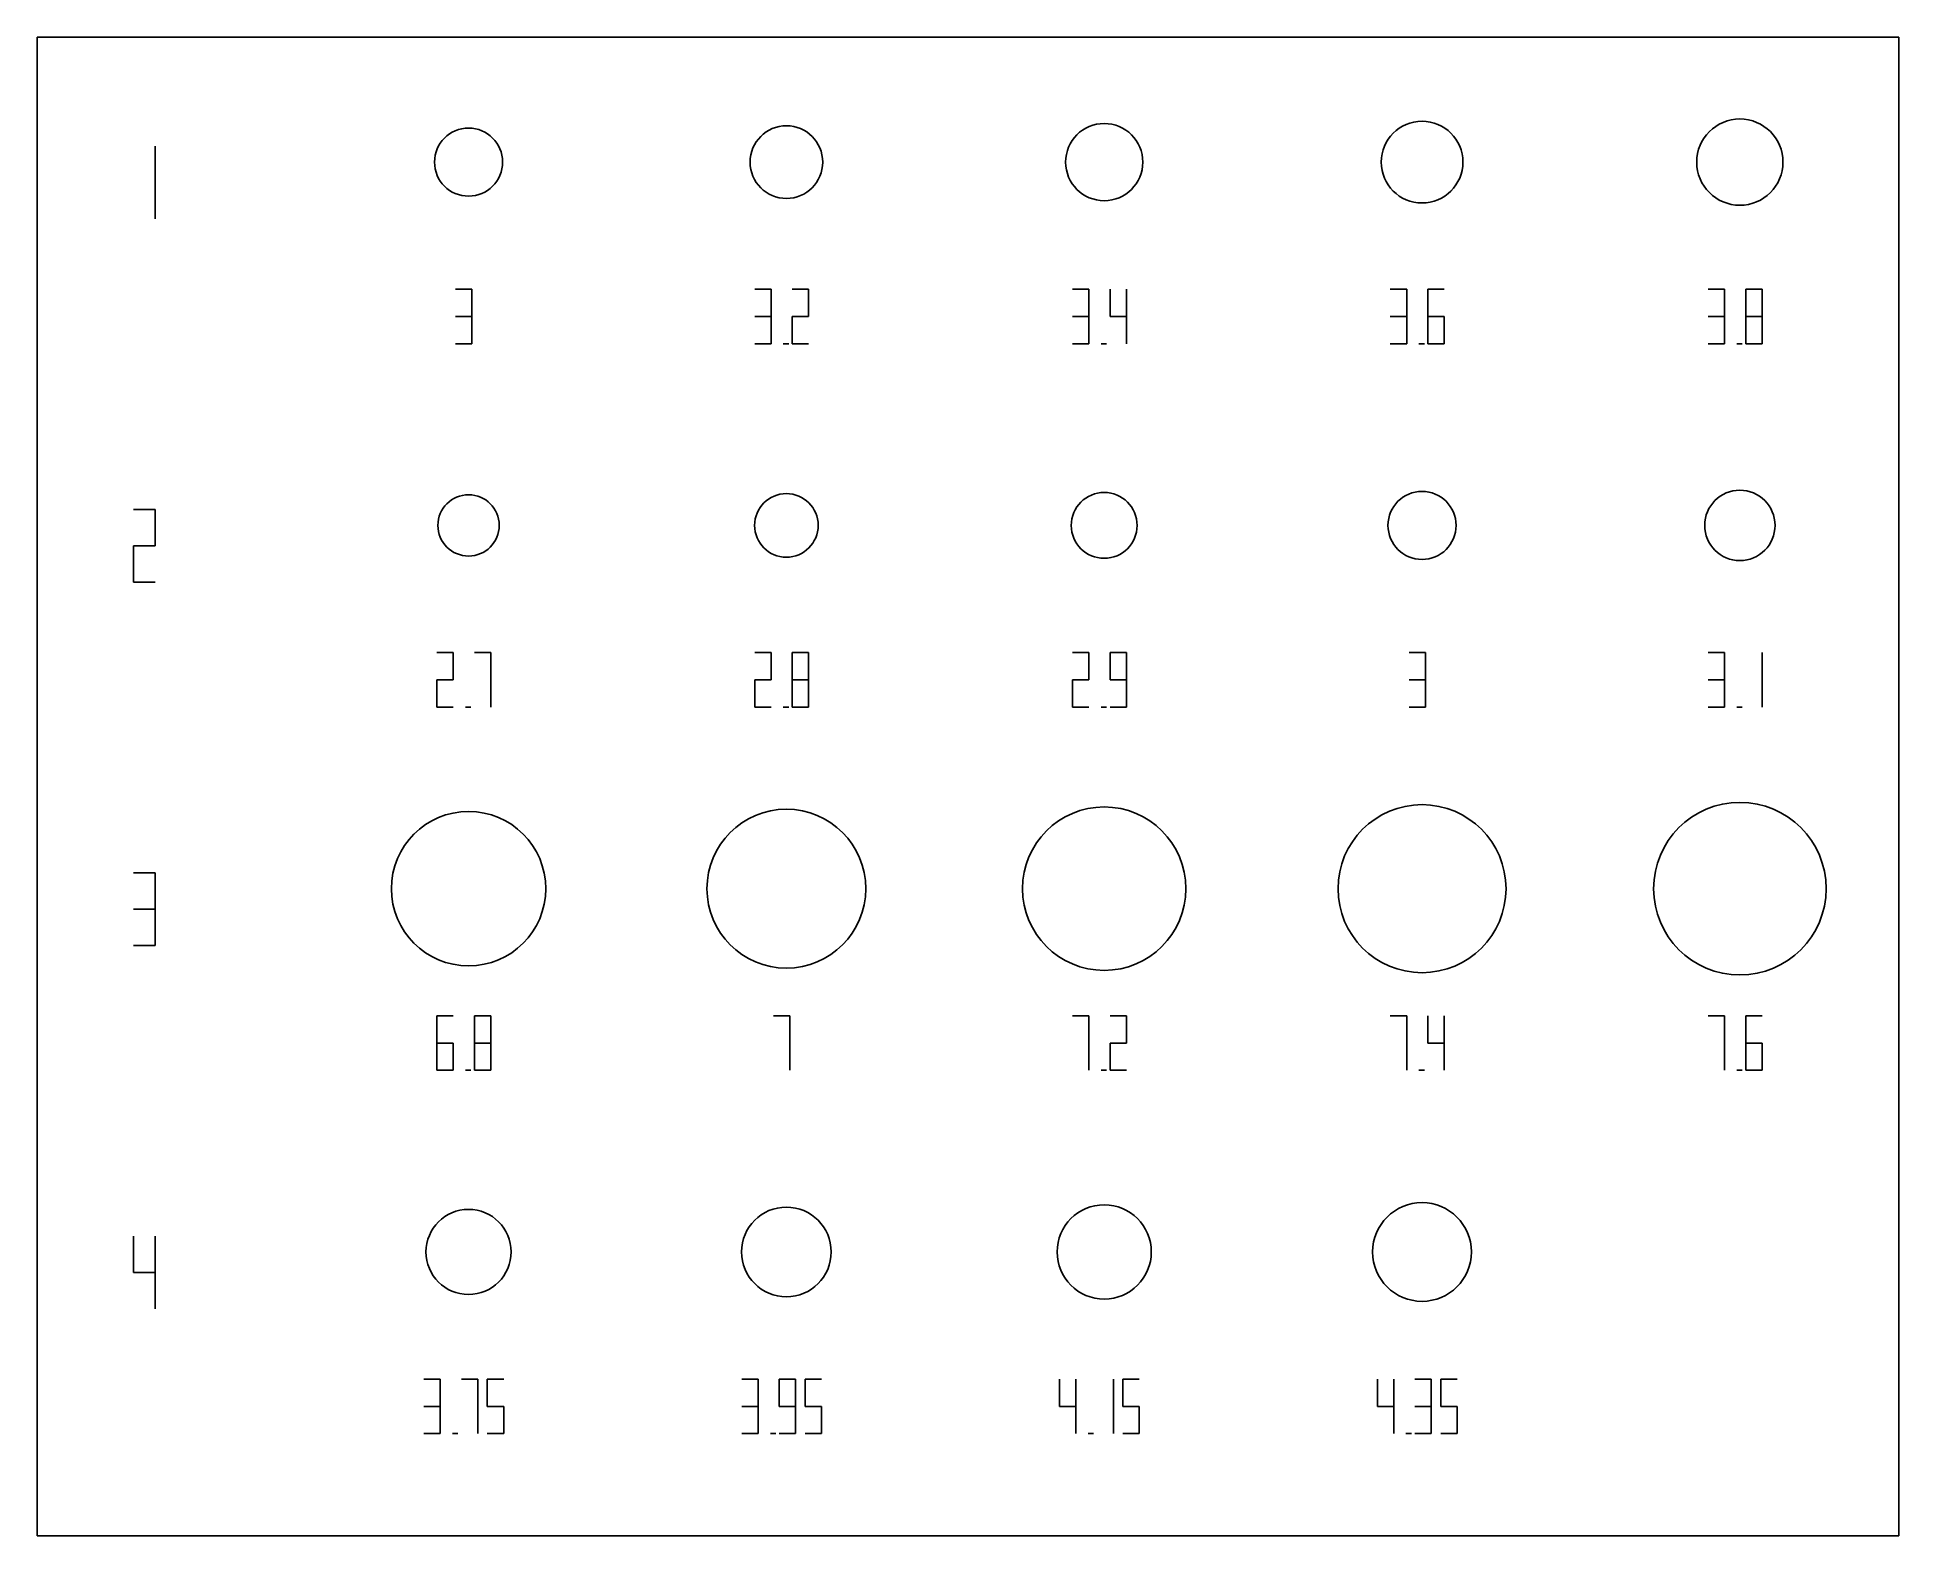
# Model space of a CAD drawing. Extents: x 0 to 82, y 0 to 66.
import ezdxf

# ---------------------------------------------------------------- set-up
doc = ezdxf.new("R2010")
doc.units = 0
doc.layers.add('CUT', color=1, linetype='CONTINUOUS')
doc.layers.add('SCORE', color=5, linetype='CONTINUOUS')

msp = doc.modelspace()

# ---------------------------------------------------------------- linework, layer by layer
at = {"layer": 'CUT'}
for p, q in [((82, 66), (0, 66)), ((0, 66), (0, 0)), ((82, 0), (82, 66)), ((0, 0), (82, 0))]:
    msp.add_line(p, q, dxfattribs=at)
for centre, radius in [((75, 60.5), 1.9), ((19, 60.5), 1.5), ((33, 60.5), 1.6), ((47, 60.5), 1.7), ((61, 60.5), 1.8), ((47, 44.5), 1.45), ((61, 44.5), 1.5), ((75, 44.5), 1.55), ((19, 44.5), 1.35), ((33, 44.5), 1.4), ((33, 28.5), 3.5), ((47, 28.5), 3.6), ((61, 28.5), 3.7), ((75, 28.5), 3.8), ((19, 28.5), 3.4), ((19, 12.5), 1.875), ((33, 12.5), 1.975), ((47, 12.5), 2.075), ((61, 12.5), 2.175)]:
    msp.add_circle(centre, radius, dxfattribs=at)
at = {"layer": 'SCORE'}
for p, q in [((5.2, 61.2), (5.2, 59.6)), ((5.2, 59.6), (5.2, 58)), ((18.43, 54.9), (19.15, 54.9)), ((19.15, 54.9), (19.15, 53.7)), ((31.6035, 54.9), (32.3235, 54.9)), ((32.3235, 54.9), (32.3235, 53.7)), ((33.2565, 54.9), (33.9765, 54.9)), ((33.9765, 54.9), (33.9765, 53.7)), ((45.6035, 54.9), (46.3235, 54.9)), ((46.3235, 54.9), (46.3235, 53.7)), ((47.2565, 53.7), (47.2565, 54.9)), ((47.9765, 54.9), (47.9765, 53.7)), ((59.6035, 54.9), (60.3235, 54.9)), ((60.3235, 54.9), (60.3235, 53.7)), ((61.2565, 54.9), (61.9765, 54.9)), ((61.2565, 53.7), (61.2565, 54.9)), ((73.6035, 54.9), (74.3235, 54.9)), ((74.3235, 54.9), (74.3235, 53.7)), ((75.2565, 54.9), (75.9765, 54.9)), ((75.2565, 53.7), (75.2565, 54.9)), ((75.9765, 54.9), (75.9765, 53.7)), ((18.43, 53.7), (19.15, 53.7)), ((19.15, 53.7), (19.15, 52.5)), ((31.6035, 53.7), (32.3235, 53.7)), ((32.3235, 53.7), (32.3235, 52.5)), ((33.2565, 53.7), (33.9765, 53.7)), ((33.2565, 52.5), (33.2565, 53.7)), ((45.6035, 53.7), (46.3235, 53.7)), ((46.3235, 53.7), (46.3235, 52.5)), ((47.2565, 53.7), (47.9765, 53.7)), ((47.9765, 53.7), (47.9765, 52.5)), ((59.6035, 53.7), (60.3235, 53.7)), ((60.3235, 53.7), (60.3235, 52.5)), ((61.2565, 53.7), (61.9765, 53.7)), ((61.2565, 52.5), (61.2565, 53.7)), ((61.9765, 53.7), (61.9765, 52.5)), ((73.6035, 53.7), (74.3235, 53.7)), ((74.3235, 53.7), (74.3235, 52.5)), ((75.2565, 52.5), (75.2565, 53.7)), ((75.2565, 53.7), (75.9765, 53.7)), ((75.9765, 53.7), (75.9765, 52.5)), ((18.43, 52.5), (19.15, 52.5)), ((31.6035, 52.5), (32.3235, 52.5)), ((32.8635, 52.5), (33.1035, 52.5)), ((33.2565, 52.5), (33.9765, 52.5)), ((45.6035, 52.5), (46.3235, 52.5)), ((46.8635, 52.5), (47.1035, 52.5)), ((59.6035, 52.5), (60.3235, 52.5)), ((60.8635, 52.5), (61.1035, 52.5)), ((61.2565, 52.5), (61.9765, 52.5)), ((73.6035, 52.5), (74.3235, 52.5)), ((74.8635, 52.5), (75.1035, 52.5)), ((75.2565, 52.5), (75.9765, 52.5)), ((4.24, 45.2), (5.2, 45.2)), ((5.2, 45.2), (5.2, 43.6)), ((4.24, 43.6), (5.2, 43.6)), ((4.24, 42), (4.24, 43.6)), ((4.24, 42), (5.2, 42)), ((17.6035, 38.9), (18.3235, 38.9)), ((18.3235, 38.9), (18.3235, 37.7)), ((19.2565, 38.9), (19.9765, 38.9)), ((19.9765, 38.9), (19.9765, 37.7)), ((31.6035, 38.9), (32.3235, 38.9)), ((32.3235, 38.9), (32.3235, 37.7)), ((33.2565, 38.9), (33.9765, 38.9)), ((33.2565, 37.7), (33.2565, 38.9)), ((33.9765, 38.9), (33.9765, 37.7)), ((45.6035, 38.9), (46.3235, 38.9)), ((46.3235, 38.9), (46.3235, 37.7)), ((47.2565, 38.9), (47.9765, 38.9)), ((47.2565, 37.7), (47.2565, 38.9)), ((47.9765, 38.9), (47.9765, 37.7)), ((60.43, 38.9), (61.15, 38.9)), ((61.15, 38.9), (61.15, 37.7)), ((73.6035, 38.9), (74.3235, 38.9)), ((74.3235, 38.9), (74.3235, 37.7)), ((75.9765, 38.9), (75.9765, 37.7)), ((17.6035, 37.7), (18.3235, 37.7)), ((17.6035, 36.5), (17.6035, 37.7)), ((19.9765, 37.7), (19.9765, 36.5)), ((31.6035, 37.7), (32.3235, 37.7)), ((31.6035, 36.5), (31.6035, 37.7)), ((33.2565, 36.5), (33.2565, 37.7)), ((33.2565, 37.7), (33.9765, 37.7)), ((33.9765, 37.7), (33.9765, 36.5)), ((45.6035, 37.7), (46.3235, 37.7)), ((45.6035, 36.5), (45.6035, 37.7)), ((47.2565, 37.7), (47.9765, 37.7)), ((47.9765, 37.7), (47.9765, 36.5)), ((60.43, 37.7), (61.15, 37.7)), ((61.15, 37.7), (61.15, 36.5)), ((73.6035, 37.7), (74.3235, 37.7)), ((74.3235, 37.7), (74.3235, 36.5)), ((75.9765, 37.7), (75.9765, 36.5)), ((17.6035, 36.5), (18.3235, 36.5)), ((18.8635, 36.5), (19.1035, 36.5)), ((31.6035, 36.5), (32.3235, 36.5)), ((32.8635, 36.5), (33.1035, 36.5)), ((33.2565, 36.5), (33.9765, 36.5)), ((45.6035, 36.5), (46.3235, 36.5)), ((46.8635, 36.5), (47.1035, 36.5)), ((47.2565, 36.5), (47.9765, 36.5)), ((60.43, 36.5), (61.15, 36.5)), ((73.6035, 36.5), (74.3235, 36.5)), ((74.8635, 36.5), (75.1035, 36.5)), ((4.24, 29.2), (5.2, 29.2)), ((5.2, 29.2), (5.2, 27.6)), ((4.24, 27.6), (5.2, 27.6)), ((5.2, 27.6), (5.2, 26)), ((4.24, 26), (5.2, 26)), ((17.6035, 22.9), (18.3235, 22.9)), ((17.6035, 21.7), (17.6035, 22.9)), ((19.2565, 22.9), (19.9765, 22.9)), ((19.2565, 21.7), (19.2565, 22.9)), ((19.9765, 22.9), (19.9765, 21.7)), ((32.43, 22.9), (33.15, 22.9)), ((33.15, 22.9), (33.15, 21.7)), ((45.6035, 22.9), (46.3235, 22.9)), ((46.3235, 22.9), (46.3235, 21.7)), ((47.2565, 22.9), (47.9765, 22.9)), ((47.9765, 22.9), (47.9765, 21.7)), ((59.6035, 22.9), (60.3235, 22.9)), ((60.3235, 22.9), (60.3235, 21.7)), ((61.2565, 21.7), (61.2565, 22.9)), ((61.9765, 22.9), (61.9765, 21.7)), ((73.6035, 22.9), (74.3235, 22.9)), ((74.3235, 22.9), (74.3235, 21.7)), ((75.2565, 22.9), (75.9765, 22.9)), ((75.2565, 21.7), (75.2565, 22.9)), ((17.6035, 21.7), (18.3235, 21.7)), ((17.6035, 20.5), (17.6035, 21.7)), ((18.3235, 21.7), (18.3235, 20.5)), ((19.2565, 20.5), (19.2565, 21.7)), ((19.2565, 21.7), (19.9765, 21.7)), ((19.9765, 21.7), (19.9765, 20.5)), ((33.15, 21.7), (33.15, 20.5)), ((46.3235, 21.7), (46.3235, 20.5)), ((47.2565, 21.7), (47.9765, 21.7)), ((47.2565, 20.5), (47.2565, 21.7)), ((60.3235, 21.7), (60.3235, 20.5)), ((61.2565, 21.7), (61.9765, 21.7)), ((61.9765, 21.7), (61.9765, 20.5)), ((74.3235, 21.7), (74.3235, 20.5)), ((75.2565, 21.7), (75.9765, 21.7)), ((75.2565, 20.5), (75.2565, 21.7)), ((75.9765, 21.7), (75.9765, 20.5)), ((17.6035, 20.5), (18.3235, 20.5)), ((18.8635, 20.5), (19.1035, 20.5)), ((19.2565, 20.5), (19.9765, 20.5)), ((46.8635, 20.5), (47.1035, 20.5)), ((47.2565, 20.5), (47.9765, 20.5)), ((60.8635, 20.5), (61.1035, 20.5)), ((74.8635, 20.5), (75.1035, 20.5)), ((75.2565, 20.5), (75.9765, 20.5)), ((4.24, 11.6), (4.24, 13.2)), ((5.2, 13.2), (5.2, 11.6)), ((4.24, 11.6), (5.2, 11.6)), ((5.2, 11.6), (5.2, 10)), ((17.0335, 6.9), (17.7535, 6.9)), ((17.7535, 6.9), (17.7535, 5.7)), ((18.6865, 6.9), (19.4065, 6.9)), ((19.4065, 6.9), (19.4065, 5.7)), ((19.8265, 6.9), (20.5465, 6.9)), ((19.8265, 5.7), (19.8265, 6.9)), ((31.0335, 6.9), (31.7535, 6.9)), ((31.7535, 6.9), (31.7535, 5.7)), ((32.6865, 6.9), (33.4065, 6.9)), ((32.6865, 5.7), (32.6865, 6.9)), ((33.4065, 6.9), (33.4065, 5.7)), ((33.8265, 6.9), (34.5465, 6.9)), ((33.8265, 5.7), (33.8265, 6.9)), ((45.0335, 5.7), (45.0335, 6.9)), ((45.7535, 6.9), (45.7535, 5.7)), ((47.4065, 6.9), (47.4065, 5.7)), ((47.8265, 6.9), (48.5465, 6.9)), ((47.8265, 5.7), (47.8265, 6.9)), ((59.0335, 5.7), (59.0335, 6.9)), ((59.7535, 6.9), (59.7535, 5.7)), ((60.6865, 6.9), (61.4065, 6.9)), ((61.4065, 6.9), (61.4065, 5.7)), ((61.8265, 6.9), (62.5465, 6.9)), ((61.8265, 5.7), (61.8265, 6.9)), ((17.0335, 5.7), (17.7535, 5.7)), ((17.7535, 5.7), (17.7535, 4.5)), ((19.4065, 5.7), (19.4065, 4.5)), ((19.8265, 5.7), (20.5465, 5.7)), ((20.5465, 5.7), (20.5465, 4.5)), ((31.0335, 5.7), (31.7535, 5.7)), ((31.7535, 5.7), (31.7535, 4.5)), ((32.6865, 5.7), (33.4065, 5.7)), ((33.4065, 5.7), (33.4065, 4.5)), ((33.8265, 5.7), (34.5465, 5.7)), ((34.5465, 5.7), (34.5465, 4.5)), ((45.0335, 5.7), (45.7535, 5.7)), ((45.7535, 5.7), (45.7535, 4.5)), ((47.4065, 5.7), (47.4065, 4.5)), ((47.8265, 5.7), (48.5465, 5.7)), ((48.5465, 5.7), (48.5465, 4.5)), ((59.0335, 5.7), (59.7535, 5.7)), ((59.7535, 5.7), (59.7535, 4.5)), ((60.6865, 5.7), (61.4065, 5.7)), ((61.4065, 5.7), (61.4065, 4.5)), ((61.8265, 5.7), (62.5465, 5.7)), ((62.5465, 5.7), (62.5465, 4.5)), ((17.0335, 4.5), (17.7535, 4.5)), ((18.2935, 4.5), (18.5335, 4.5)), ((19.8265, 4.5), (20.5465, 4.5)), ((31.0335, 4.5), (31.7535, 4.5)), ((32.2935, 4.5), (32.5335, 4.5)), ((32.6865, 4.5), (33.4065, 4.5)), ((33.8265, 4.5), (34.5465, 4.5)), ((46.2935, 4.5), (46.5335, 4.5)), ((47.8265, 4.5), (48.5465, 4.5)), ((60.2935, 4.5), (60.5335, 4.5)), ((60.6865, 4.5), (61.4065, 4.5)), ((61.8265, 4.5), (62.5465, 4.5))]:
    msp.add_line(p, q, dxfattribs=at)

doc.saveas('drawing.dxf')
